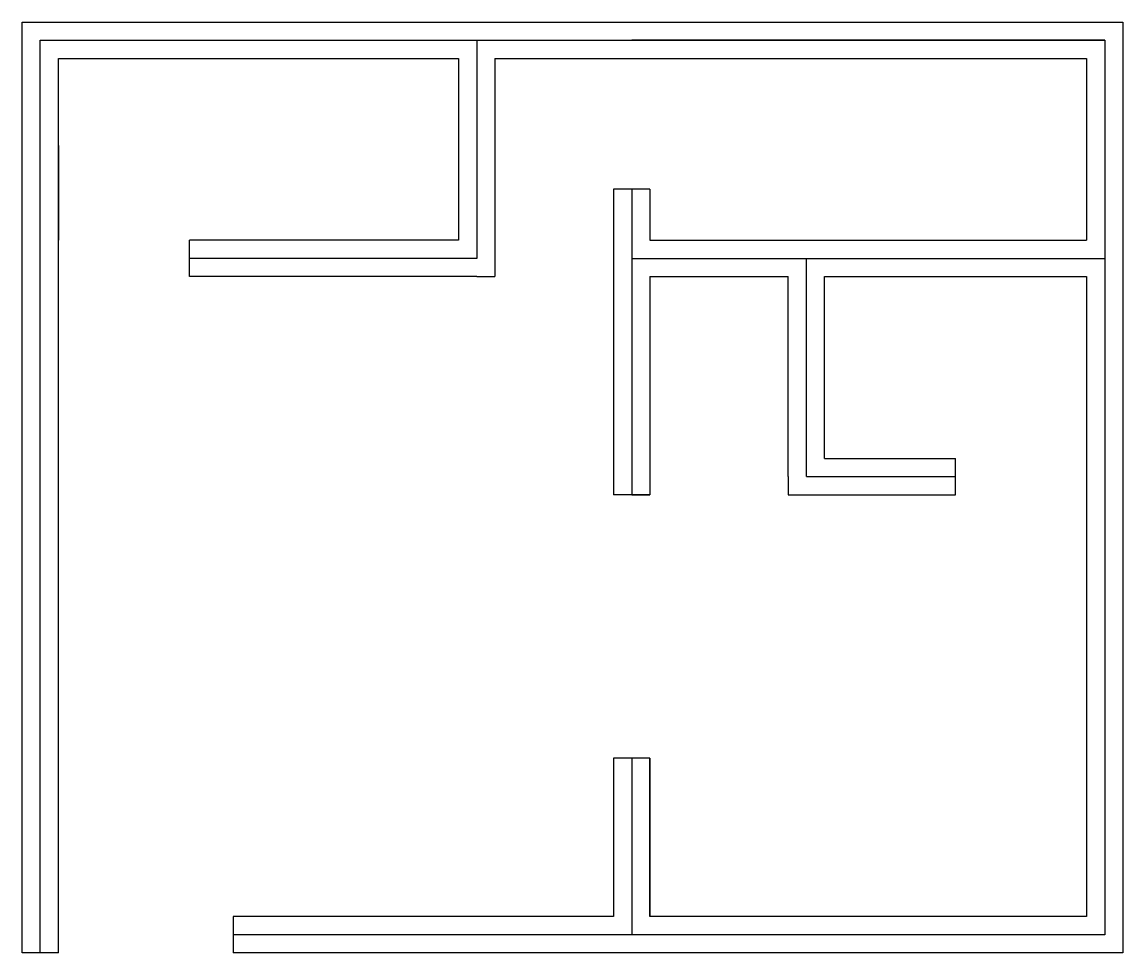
# Model space of a CAD drawing. Header units: inches. Extents: x 91 to 393, y -242 to 14.
import ezdxf

# ---------------------------------------------------------------- set-up
doc = ezdxf.new("R2010")
doc.units = ezdxf.units.IN
doc.header["$MEASUREMENT"] = 0
doc.layers.get('0').update_dxf_attribs({"true_color": 0xe7f0ff})

msp = doc.modelspace()

# ---------------------------------------------------------------- linework, layer by layer
for p, q in [((95.51, 13.95), (215.51, 13.95)), ((95.51, 8.95), (215.51, 8.95)), ((95.51, -51.05), (95.51, 8.95)), ((215.51, 8.95), (215.51, -51.05)), ((388.11, 8.95), (258.11, 8.95)), ((258.11, 8.95), (333.11, 8.95)), ((388.11, 8.95), (288.11, 8.95)), ((333.11, 8.95), (388.11, 8.95)), ((100.51, 3.95), (210.51, 3.95)), ((210.51, 3.95), (210.51, -46.05)), ((220.51, 3.95), (220.51, -51.05)), ((253.11, -32.05), (253.11, -51.05)), ((253.11, -32.05), (253.11, -116.05)), ((258.11, -32.05), (258.11, -51.05)), ((258.11, -32.05), (258.11, -116.05)), ((263.11, -32.05), (263.11, -46.05)), ((263.11, -32.05), (263.11, -46.05)), ((210.51, -46.05), (136.51, -46.05)), ((263.11, -46.05), (383.11, -46.05)), ((215.51, -51.05), (136.51, -51.05)), ((220.51, -51.05), (220.51, -56.05)), ((253.11, -51.05), (253.11, -111.05)), ((258.11, -51.05), (388.11, -51.05)), ((258.11, -51.05), (258.11, -111.05)), ((306.11, -111.05), (306.11, -51.05)), ((215.51, -56.05), (136.51, -56.05)), ((215.51, -56.05), (220.51, -56.05)), ((263.11, -56.05), (301.11, -56.05)), ((263.11, -56.05), (263.11, -111.05)), ((263.11, -56.05), (263.11, -116.05)), ((301.11, -111.05), (301.11, -56.05)), ((311.11, -106.05), (311.11, -56.05)), ((311.11, -56.05), (383.11, -56.05)), ((311.11, -106.05), (347.11, -106.05)), ((301.11, -111.05), (301.11, -116.05)), ((306.11, -111.05), (347.11, -111.05)), ((263.11, -116.05), (253.11, -116.05)), ((258.11, -116.05), (263.11, -116.05)), ((301.11, -116.05), (347.11, -116.05)), ((263.11, -188.46), (253.11, -188.46)), ((253.11, -188.46), (253.11, -232.05)), ((258.11, -188.46), (258.11, -237.05)), ((263.11, -232.05), (263.11, -188.46)), ((263.11, -188.46), (263.11, -232.05)), ((100.51, -242.05), (100.51, -232.05))]:
    msp.add_line(p, q)
for points in [[(100.51, -242.05), (90.51, -242.05), (90.51, 13.95), (393.11, 13.95), (393.11, -242.05), (148.51, -242.05)], [(253.11, 13.95), (253.11, 13.95), (299.11, 13.95)], [(95.51, -237.05), (95.51, 8.95), (388.11, 8.95), (388.11, -237.05), (148.51, -237.05)], [(258.11, 8.95), (258.11, 8.95), (294.11, 8.95)], [(100.51, -232.05), (100.51, 3.95), (210.51, 3.95)], [(220.51, 3.95), (383.11, 3.95), (383.11, -46.05)], [(263.11, 3.95), (289.11, 3.95)], [(100.51, -20.05), (100.51, -46.05)], [(263.11, -32.05), (253.11, -32.05)], [(136.51, -56.05), (136.51, -46.05)], [(383.11, -56.05), (383.11, -232.05), (263.11, -232.05)], [(393.11, -70.05), (393.11, -116.05)], [(388.11, -75.05), (388.11, -111.05)], [(383.11, -80.05), (383.11, -106.05)], [(347.11, -116.05), (347.11, -106.05)], [(90.51, -242.05), (90.51, -232.05)], [(148.51, -232.05), (148.51, -242.05)], [(253.11, -232.05), (148.51, -232.05)], [(95.51, -242.05), (95.51, -237.05)]]:
    msp.add_lwpolyline(points)

doc.saveas('drawing.dxf')
